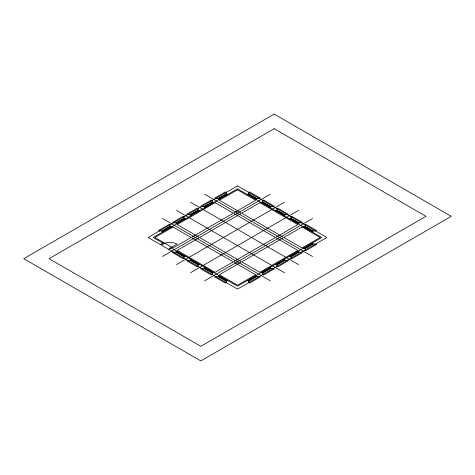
<?xml version="1.0" encoding="UTF-8"?>
<svg xmlns="http://www.w3.org/2000/svg" width="475" height="475" viewBox="0 0 475 475"><rect width="100%" height="100%" fill="white"/><g stroke="black" fill="none" stroke-linecap="round" stroke-linejoin="round"><path stroke-width="0.71" d="M183.706 258.044L184.241 256.892L185.505 256.162M197.754 266.154L198.289 265.002L199.553 264.272M247.338 194.501L248.603 193.77L249.138 192.618M211.808 274.271L212.343 273.119L213.607 272.389M261.392 202.611L262.657 201.881L263.192 200.729M225.862 282.382L226.397 281.23L227.662 280.499M275.447 210.728L276.711 209.998L277.246 208.846M289.495 218.838L290.759 218.108L291.294 216.956M303.549 226.955L304.813 226.225L305.348 225.073M159.76 230.779L161.755 231.088L170.187 226.225L171.451 226.955M173.808 222.668L175.803 222.977L184.241 218.108L185.505 218.838M187.862 214.552L189.857 214.86L198.289 209.998L199.553 210.728M201.917 206.441L203.912 206.75L212.343 201.881L213.607 202.611M215.971 198.33L217.966 198.633L226.397 193.77L227.662 194.501M162.699 230.909L169.866 226.771M176.753 222.793L183.92 218.654M190.808 214.682L197.974 210.544M204.862 206.566L212.028 202.427M218.916 198.455L226.082 194.317M162.385 231.456L170.816 226.587M176.439 223.339L184.87 218.476M190.493 215.228L198.924 210.36M204.547 207.112L212.978 202.249M218.601 199.001L227.032 194.132M248.716 192.375L249.559 191.888L260.294 198.087L259.451 198.568M160.491 244.643L163.02 243.182L153.182 237.5L237.5 188.818L321.818 237.5L237.5 286.182L171.451 248.045L168.922 249.506M248.603 194.501L249.232 194.132M255.77 198.633L256.399 198.271M255.77 199.363L257.034 198.633L259.029 198.33M162.456 256.488L270.382 194.174M173.387 252.088L172.544 252.575L183.285 258.774L184.128 258.287M262.77 200.486L263.613 199.999L274.348 206.197L273.505 206.684M173.808 252.332L175.803 252.023L177.068 251.293M176.439 252.391L177.068 252.023M262.657 202.611L263.287 202.249M183.605 256.524L184.241 256.162M269.824 206.75L270.453 206.382M269.824 207.48L271.088 206.75L273.083 206.441M176.51 264.599L284.436 202.285M187.441 260.205L186.598 260.686L197.333 266.885L198.176 266.398M276.824 208.602L277.667 208.115L288.402 214.314L287.559 214.795M187.862 260.448L189.857 260.14L191.122 259.409M190.493 260.502L191.122 260.14M276.711 210.728L277.341 210.36M197.659 264.64L198.289 264.272M283.878 214.86L284.507 214.498M283.878 215.591L285.142 214.86L287.137 214.552M190.564 272.715L298.49 210.401M201.495 268.316L200.652 268.803L211.387 275.001L212.23 274.514M290.872 216.713L291.715 216.226L302.456 222.425L301.613 222.912M201.917 268.559L203.912 268.25L205.176 267.52M204.547 268.618L205.176 268.25M290.759 218.838L291.395 218.476M211.713 272.751L212.343 272.389M297.932 222.977L298.561 222.609M297.932 223.707L299.197 222.977L301.192 222.668M204.618 280.826L312.544 218.512M215.549 276.432L214.706 276.913L225.441 283.112L226.284 282.625M304.926 224.829L305.769 224.342L316.504 230.535L315.661 231.022M215.971 276.67L217.966 276.367L219.23 275.637M218.601 276.729L219.23 276.367M304.813 226.955L305.449 226.587M225.768 280.868L226.397 280.499M311.98 231.088L312.615 230.725M311.98 231.818L313.245 231.088L315.24 230.779M247.968 280.868L256.399 275.999M262.022 272.751L270.453 267.888M276.076 264.64L284.507 259.772M290.13 256.524L298.561 251.661M304.184 248.413L312.615 243.544M248.918 280.683L256.084 276.545M262.972 272.573L270.138 268.434M277.026 264.456L284.192 260.318M291.08 256.346L298.247 252.207M305.134 248.229L312.301 244.091M247.338 280.499L248.603 281.23L257.034 276.367L259.029 276.67M261.392 272.389L262.657 273.119L271.088 268.25L273.083 268.559M275.447 264.272L276.711 265.002L285.142 260.14L287.137 260.448M289.495 256.162L290.759 256.892L299.197 252.023L301.192 252.332M303.549 248.045L304.813 248.775L313.245 243.912L315.24 244.221M248.603 193.77L257.034 198.633M262.657 201.881L271.088 206.75M276.711 209.998L285.142 214.86M290.759 218.108L299.197 222.977M304.813 226.225L313.245 231.088M248.918 194.317L256.084 198.455M262.972 202.427L270.138 206.566M277.026 210.544L284.192 214.682M291.08 218.654L298.247 222.793M305.134 226.771L312.301 230.909M247.968 194.132L256.399 199.001M262.022 202.249L270.453 207.112M276.076 210.36L284.507 215.228M290.13 218.476L298.561 223.339M304.184 226.587L312.615 231.456M226.284 192.375L225.441 191.888L214.706 198.087L215.549 198.568M315.661 243.978L316.504 244.465L305.769 250.658L304.926 250.171M311.98 243.182L313.245 243.912M225.768 194.132L226.397 194.501M311.98 243.912L312.615 244.275M218.601 198.271L219.23 198.633M304.813 248.045L305.449 248.413M217.966 198.633L219.23 199.363M204.618 194.174L312.544 256.488M212.23 200.486L211.387 199.999L200.652 206.197L201.495 206.684M301.613 252.088L302.456 252.575L291.715 258.774L290.872 258.287M297.932 251.293L299.197 252.023M211.713 202.249L212.343 202.611M297.932 252.023L298.561 252.391M204.547 206.382L205.176 206.75M290.759 256.162L291.395 256.524M203.912 206.75L205.176 207.48M190.564 202.285L298.49 264.599M198.176 208.602L197.333 208.115L186.598 214.314L187.441 214.795M287.559 260.205L288.402 260.686L277.667 266.885L276.824 266.398M283.878 259.409L285.142 260.14M197.659 210.36L198.289 210.728M283.878 260.14L284.507 260.502M190.493 214.498L191.122 214.86M276.711 264.272L277.341 264.64M189.857 214.86L191.122 215.591M176.51 210.401L284.436 272.715M184.128 216.713L183.285 216.226L172.544 222.425L173.387 222.912M273.505 268.316L274.348 268.803L263.613 275.001L262.77 274.514M269.824 267.52L271.088 268.25M183.605 218.476L184.241 218.838M269.824 268.25L270.453 268.618M176.439 222.609L177.068 222.977M262.657 272.389L263.287 272.751M175.803 222.977L177.068 223.707M162.456 218.512L270.382 280.826M170.074 224.829L169.231 224.342L158.496 230.535L159.339 231.022M259.451 276.432L260.294 276.913L249.559 283.112L248.716 282.625M255.77 275.637L257.034 276.367M169.551 226.587L170.187 226.955M255.77 276.367L256.399 276.729M162.385 230.725L163.02 231.088M248.603 280.499L249.232 280.868M161.755 231.088L163.02 231.818M162.385 243.544L163.02 243.912L162.385 244.275L161.755 243.912M170.187 248.045L170.816 248.413M176.439 251.661L184.87 256.524M190.493 259.772L198.924 264.64M204.547 267.888L212.978 272.751M218.601 275.999L227.032 280.868M176.753 252.207L183.92 256.346M190.808 260.318L197.974 264.456M204.862 268.434L212.028 272.573M218.916 276.545L226.082 280.683M170.187 248.775L169.551 248.413L177.038 244.091A10.135 5.854 0 0 0 162.699 244.091M175.803 252.023L184.241 256.892M189.857 260.14L198.289 265.002M203.912 268.25L212.343 273.119M217.966 276.367L226.397 281.23M304.813 248.775L305.348 249.927M290.759 256.892L291.294 258.044M276.711 265.002L277.246 266.154M225.862 192.618L226.397 193.77M262.657 273.119L263.192 274.271M211.808 200.729L212.343 201.881M248.603 281.23L249.138 282.382M197.754 208.846L198.289 209.998M183.706 216.956L184.241 218.108M169.652 225.073L170.187 226.225M274.182 114.095L23.75 258.679L200.818 360.905L451.25 216.321L274.182 114.095M274.182 128.695L49.044 258.679L200.818 346.305L425.956 216.321L274.182 128.695M237.5 185.897L148.123 237.5L237.5 289.103L326.877 237.5L237.5 185.897M172.995 227.032L154.868 237.5L172.995 247.968L191.122 237.5L172.995 227.032M215.157 202.694L177.211 224.598L195.338 235.066L233.284 213.162L215.157 202.694M237.5 189.792L219.373 200.26L237.5 210.728L255.627 200.26L237.5 189.792M194.495 235.553L191.965 237.013L191.965 237.987L194.495 239.447L196.181 239.447L198.71 237.987L198.71 237.013L196.181 235.553L194.495 235.553M236.657 211.215L234.127 212.675L234.127 213.649L236.657 215.104L238.343 215.104L240.873 213.649L240.873 212.675L238.343 211.215L236.657 211.215M195.338 239.934L177.211 250.402L215.157 272.306L233.284 261.838L195.338 239.934M237.5 215.591L199.553 237.5L237.5 259.409L275.447 237.5L237.5 215.591M259.843 202.694L241.716 213.162L279.662 235.066L297.789 224.598L259.843 202.694M236.657 259.896L234.127 261.351L234.127 262.325L236.657 263.785L238.343 263.785L240.873 262.325L240.873 261.351L238.343 259.896L236.657 259.896M278.819 235.553L276.29 237.013L276.29 237.987L278.819 239.447L280.505 239.447L283.035 237.987L283.035 237.013L280.505 235.553L278.819 235.553M237.5 264.272L219.373 274.74L237.5 285.208L255.627 274.74L237.5 264.272M279.662 239.934L241.716 261.838L259.843 272.306L297.789 250.402L279.662 239.934M302.005 227.032L283.878 237.5L302.005 247.968L320.132 237.5L302.005 227.032"/></g></svg>
